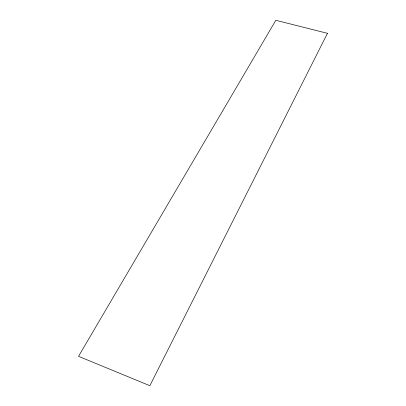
<?xml version="1.0" encoding="UTF-8"?>
<svg xmlns="http://www.w3.org/2000/svg" width="406" height="406" viewBox="0 0 406 406"><rect width="100%" height="100%" fill="white"/><g stroke="black" fill="none" stroke-linecap="round" stroke-linejoin="round"><path stroke-width="0.61" d="M327.459 33.317L149.85 385.7L78.541 356.326L275.826 20.3L327.459 33.317"/></g></svg>
